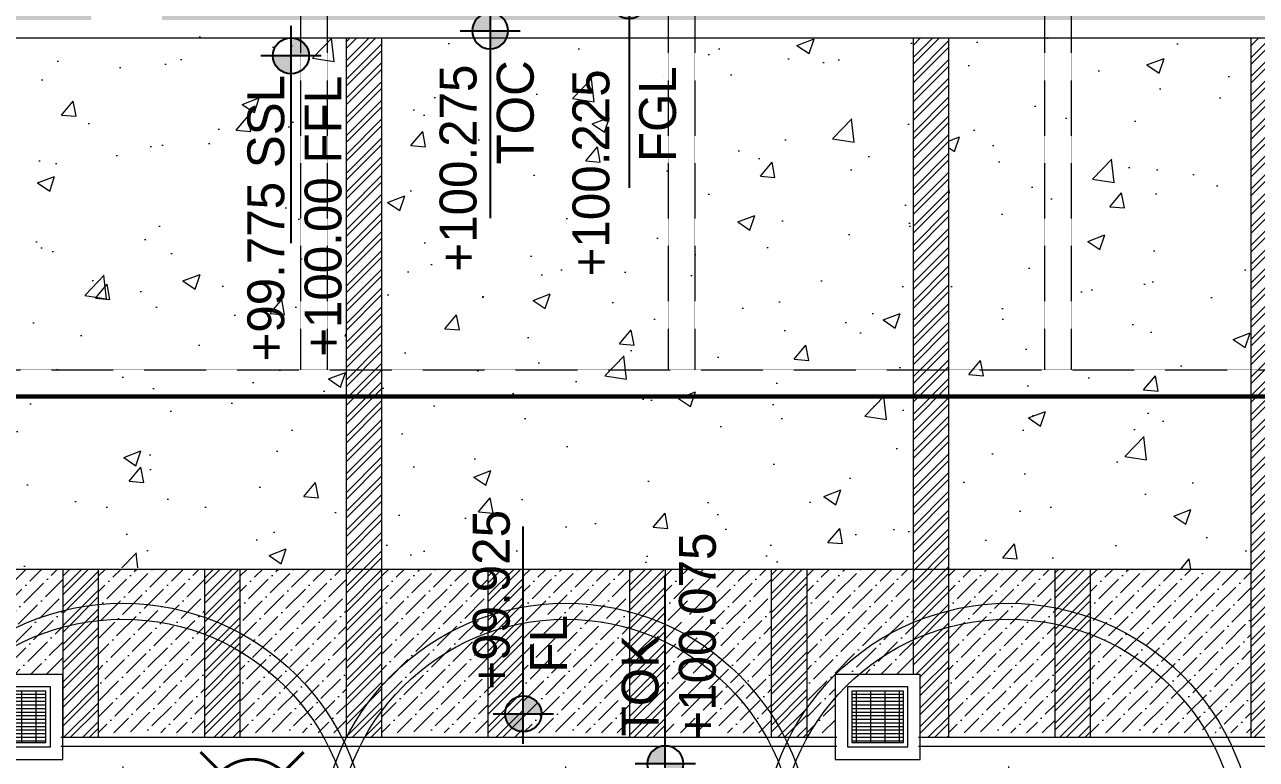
# Model space of a CAD drawing. Header units: millimetres. Extents: x 7964926 to 16080295, y -6277184 to -2986664.
# Drawn here: x 8137546 to 8151453, y -3147185 to -3138886 of the extents above; entities that cross this region are included whole.
import ezdxf

# ---------------------------------------------------------------- set-up
doc = ezdxf.new("R2010")
doc.units = ezdxf.units.MM
doc.header["$LTSCALE"] = 2000
doc.header["$MEASUREMENT"] = 0
for name, pattern in [('( Hidden )', [0.375, 0.25, -0.125]), ('1', [0, 0, 0]), ('HIDDEN', [0.375, 0.25, -0.125])]:
    doc.linetypes.add(name, pattern=pattern)
for name, color, linetype, lineweight in [('BASEMENT EDGE', 4, 'Continuous', 5), ('L - paving', 9, 'Continuous', 5), ('L- existing trees', 76, 'Continuous', 18), ('L-CHAMBERS', 50, 'Continuous', 5), ('L-ELE 1', 24, 'Continuous', 20), ('L-ELE 4', 27, 'Continuous', 9), ('L-HATCH-1', 9, 'Continuous', 5), ('L-kerb', 24, 'Continuous', 13), ('L-lights', 213, 'Continuous', 0), ('L-Paver 400x400', 250, '1', 13), ('L-SHRUBS', 96, 'Continuous', 18), ('STR-Podium Beam', 8, 'Continuous', 15), ('STR-Retaining Wall', 250, 'HIDDEN', 15)]:
    doc.layers.add(name, color=color, linetype=linetype, lineweight=lineweight)
doc.layers.add('L - proposed trees', color=74, linetype='Continuous')
doc.layers.add('L-FL', color=7, linetype='Continuous')
doc.styles.add('Century Gothic', font='GOTHIC.TTF')
doc.styles.get("Standard").update_dxf_attribs({"font": 'romans.shx', "width": 0.75})
pattern_1 = [(49.99999999999999, (0, 0), (1972.465502152072, -172.5683712021365), [206.25, -2268.75]), (355, (0, 0), (-381.56616743575, 2068.528367675033), [165, -1815]), (100.45144446, (164.37212275, -14.380696), (1590.899328499558, 1895.959975163731), [175.285528, -1928.140808]), (46.18420000000002, (0, 550), (2934.913659346824, -455.1780221809605), [309.3749999999999, -3403.125]), (96.63563549, (244.57604875, 512.06840575), (2570.320350604128, 2678.826152130014), [262.9284405, -2892.21284]), (351.1841639899999, (0, 550), (2570.320348900626, 2678.826150742473), [247.5, -2722.50000275]), (21, (275, 412.5), (1641.49439332577, -1107.201949329682), [206.25, -2268.75]), (326.0000000000001, (275, 412.5), (669.1171627843497, 1994.162623878846), [165, -1815]), (71.45144474, (411.7911985, 320.2331715), (2310.61153600742, 886.9606702174731), [175.2855225, -1928.140808]), (37.50000000000001, (0, 0), (33.43960212254934, 915.4580980361065), [0, -1793, 0, -1842.5, 0, -1821.875]), (7.499999999999999, (0, 0), (723.4412279659086, 1084.632207676491), [0, -1050.5, 0, -1751.75, 0, -694.375]), (327.5, (-613.25, 0), (1468.011699474125, -62.02589726954433), [0, -687.5, 0, -2145, 0, -2846.25]), (317.5, (-888.25, 0), (1603.761965691562, 275.2887014138738), [0, -893.75, 0, -1424.5, 0, -2021.25])]
pattern_2 = [(45, (0, 0), (-106.0660171779821, 106.0660171779821), []), (45, (0, 75), (-106.0660171779821, 106.0660171779821), [])]

# ---------------------------------------------------------------- blocks, each defined once
blk = doc.blocks.new('tree4 cg')
at = {"layer": 'L- existing trees'}
for p, q in [((-1329.067826276645, 1981.527579635615), (-1329.067826276645, 998.3188794304151)), ((-838.266431314405, 1461.837152149645), (-1819.869221238885, 1461.837152149645))]:
    blk.add_line(p, q, dxfattribs=at)
for centre, radius in [((-1329.442290809937, 1462.50471057964), 1542.0534387819), ((-1329.442290809937, 1462.50471057964), 1442.0534387819), ((-1329.067826276645, 1461.837152149645), 28.0860773833156)]:
    blk.add_circle(centre, radius, dxfattribs=at)
blk = doc.blocks.new('finish lvl')
h = blk.add_hatch(color=256)
edge = h.paths.add_edge_path()
edge.add_ellipse((0.03779312691722225, 0.003030802937928456), major_axis=(-0.030468540123942, 0.030468540123942), ratio=0.9999999999984531, start_angle=-45.0000000000443, end_angle=45.00000000010281)
edge.add_line((-0.005295895751714852, 0.003030802937701083), (0.03779312691722236, 0.003030802937701083))
edge.add_line((0.03779312691722225, 0.003030802937928456), (0.03779312691722225, 0.04611982560686556))
edge = h.paths.add_edge_path()
edge.add_ellipse((0.03779312691722225, 0.003030802937928456), major_axis=(-0.030468540123909, 0.030468540123909), ratio=0.9999999999995983, start_angle=134.9999999999885, end_angle=224.999999999953)
edge.add_line((0.0808821495866141, 0.003030802938383204), (0.03779312691767689, 0.003030802938383204))
edge.add_line((0.03779312691722225, 0.003030802937928456), (0.03779312691722225, -0.04005821973088135))
for p, q in [((0.03779312691676751, 0.07484584072017242), (0.03779312691722225, -0.06878423484386076)), ((-0.03402191086343009, 0.00303080293815583), (0.4857257542894331, 0.003030802937473709))]:
    blk.add_line(p, q)
blk.add_ellipse((0.037793126917677, 0.00303080293815583), major_axis=(-0.030468540123953, 0.030468540123953), ratio=0.9999999999978331, start_param=1.570796326794534, end_param=7.85398163397412)
at = {"layer": 'L-FL'}
for tag, p in [('%%P0.00', (0.1256311287966128, 0.03566715156830469)), ('FIN.LVL.', (0.1074625354408454, -0.1030079454646966))]:
    blk.add_attdef(tag, p, '', height=0.08000000000000004, dxfattribs=at)
blk = doc.blocks.new('cb 1')
at = {"layer": 'L-Paver 400x400', "true_color": 0x636466}
h = blk.add_hatch(dxfattribs=at)
h.set_pattern_fill('GRATE', color=251, scale=1300)
h.set_pattern_definition([(0, (0, 0), (0, 40.625), []), (90, (0, 0), (-162.5, 9.950255243072245e-15), [])])
h.paths.add_polyline_path([(8080577.548487278, -3139539.649760513), (8079997.548487278, -3139539.649760513), (8079997.548487278, -3140119.649760513), (8080577.548487278, -3140119.649760513)])
at = {"layer": 'L-CHAMBERS', "color": 8}
blk.add_lwpolyline([(8079807.548487278, -3140309.649760513), (8080767.548487278, -3140309.649760513), (8080767.548487278, -3139349.649760513), (8079807.548487278, -3139349.649760513)], close=True, dxfattribs=at)
at = {"layer": 'L-CHAMBERS', "color": 37}
for points in [[(8079947.548487278, -3140169.649760513), (8080627.548487278, -3140169.649760513), (8080627.548487278, -3139489.649760513), (8079947.548487278, -3139489.649760513)], [(8079997.548487278, -3140119.649760513), (8080577.548487278, -3140119.649760513), (8080577.548487278, -3139539.649760513), (8079997.548487278, -3139539.649760513)]]:
    blk.add_lwpolyline(points, close=True, dxfattribs=at)
blk = doc.blocks.new('PL')
at = {"layer": 'L-lights'}
h = blk.add_hatch(dxfattribs=at)
h.set_pattern_fill('ANSI31', color=256, scale=32.5, style=0)
h.set_pattern_definition([(45, (5.943405767538934e-11, 1.438422714272747e-11), (-72.96458098368686, 72.96458098368687), [])])
edge = h.paths.add_edge_path()
edge.add_arc((-1.980708930204855e-10, -4.792233276873503e-11), 358.6952379030135, 89.65216382012761, 276.0669623147895)
edge.add_arc((-2.005542398819671e-10, -4.804645570288812e-11), 358.6952379030137, 276.0669623147899, 449.6521638201272)
at = {"layer": 'L-lights', "const_width": 65}
for points in [[(1.270153404675511e-09, -1658.684768646848), (1.270153404675511e-09, 1658.684768646877)], [(1658.676649893507, -2.17758473526645), (-1658.692887400218, -2.17758473526645)]]:
    blk.add_lwpolyline(points, dxfattribs=at)
for points in [[(6.123636782694438, 1008.676649893462, 1.057607136263516), (106.6097079497425, -1003.045588763812, 0.9455306849885294)], [(2.177584735642948, 358.6886279476718, 1.057607136266735), (37.91075155247358, -356.686204682835, 0.945530684985646)]]:
    blk.add_lwpolyline(points, format="xyb", close=True, dxfattribs=at)

msp = doc.modelspace()

# ---------------------------------------------------------------- hatches: boundary and pattern name
at = {"layer": 'L - paving'}
h = msp.add_hatch(dxfattribs=at)
h.set_pattern_fill('AR-CONC', color=252, scale=275)
h.set_pattern_definition(pattern_1)
h.paths.add_polyline_path([(8141176.190326478, -3145013.000000002), (8141176.190326478, -3139013.000000002), (8135176.190326478, -3139034.966466622), (8135176.255722787, -3145034.966466622)])
h = msp.add_hatch(dxfattribs=at)
h.set_pattern_fill('AR-CONC', color=252, scale=275)
h.set_pattern_definition(pattern_1)
h.paths.add_polyline_path([(8147576.190326478, -3145013.000000001), (8147576.190326478, -3139013.000000001), (8141576.190326478, -3139034.966466621), (8141576.255722787, -3145034.966466621)])
h = msp.add_hatch(dxfattribs=at)
h.set_pattern_fill('AR-CONC', color=252, scale=275)
h.set_pattern_definition(pattern_1)
h.paths.add_polyline_path([(8151391.316827722, -3145034.96646662), (8151391.316827722, -3139034.96646662), (8147976.316827722, -3139034.966466618), (8147976.382224031, -3145034.966466617)])
h = msp.add_hatch(dxfattribs=at)
h.set_pattern_fill('ANSI36', color=37, scale=1000)
h.set_pattern_definition([(45, (11200.75532730576, 237.1422204403207), (66.29126073623884, 243.0679560328757), [312.5, -62.5, 0, -62.5])])
edge = h.paths.add_edge_path()
edge.add_line((8137016.190326478, -3146884.96646662), (8137016.190326477, -3146423.018176957))
edge.add_line((8137016.190326476, -3146224.96646662), (8137976.190326477, -3146224.96646662))
edge.add_line((8137976.190326478, -3146423.018176957), (8137976.190326478, -3145034.966466621))
edge.add_line((8137976.190326478, -3145034.966466621), (8136776.190326476, -3145034.966466621))
edge.add_line((8136776.190326475, -3145034.966466621), (8136776.190326477, -3146884.966466619))
edge.add_line((8136776.190326478, -3146884.96646662), (8137016.190326477, -3146884.96646662))
h = msp.add_hatch(dxfattribs=at)
h.set_pattern_fill('ANSI36', color=37, scale=1000)
h.set_pattern_definition([(45, (12800.75532730576, 237.1422204403207), (66.29126073623884, 243.0679560328757), [312.5, -62.5, 0, -62.5])])
h.paths.add_polyline_path([(8138376.190326482, -3146884.96646662), (8139576.190326478, -3146884.96646662), (8139576.190326478, -3145034.966466621), (8138376.190326475, -3145034.966466621)])
h = msp.add_hatch(dxfattribs=at)
h.set_pattern_fill('ANSI36', color=37, scale=1000)
h.set_pattern_definition([(45, (14400.75532730576, 237.1422204403207), (66.29126073623884, 243.0679560328757), [312.5, -62.5, 0, -62.5])])
h.paths.add_polyline_path([(8139976.190326482, -3146884.96646662), (8141176.190326478, -3146884.96646662), (8141176.190326478, -3145034.966466621), (8139976.190326475, -3145034.966466621)])
h = msp.add_hatch(dxfattribs=at)
h.set_pattern_fill('ANSI36', color=37, scale=1000)
h.set_pattern_definition([(45, (16000.75532730669, 237.1419974979945), (66.29126073623884, 243.0679560328757), [312.5, -62.5, 0, -62.5])])
h.paths.add_polyline_path([(8141576.190326482, -3146884.96646662), (8142776.190326482, -3146884.96646662), (8142776.190326478, -3145034.966689563), (8141576.190326476, -3145034.966689563)])
h = msp.add_hatch(dxfattribs=at)
h.set_pattern_fill('ANSI36', color=37, scale=1000)
h.set_pattern_definition([(45, (17600.88182855211, 237.1422204403207), (66.29126073623884, 243.0679560328757), [312.5, -62.5, 0, -62.5])])
h.paths.add_polyline_path([(8143176.316827726, -3146884.96646662), (8144376.316827726, -3146884.96646662), (8144376.316827724, -3145034.966466621), (8143176.316827722, -3145034.966466621)])
h = msp.add_hatch(dxfattribs=at)
h.set_pattern_fill('ANSI36', color=37, scale=1000)
h.set_pattern_definition([(45, (19200.88182855211, 237.1422204403207), (66.29126073623884, 243.0679560328757), [312.5, -62.5, 0, -62.5])])
h.paths.add_polyline_path([(8144776.316827727, -3146884.96646662), (8145976.316827726, -3146884.96646662), (8145976.316827724, -3145034.966466621), (8144776.316827722, -3145034.966466621)])
h = msp.add_hatch(dxfattribs=at)
h.set_pattern_fill('ANSI36', color=37, scale=1000)
h.set_pattern_definition([(45, (20800.88182855211, 237.1422204403207), (66.29126073623884, 243.0679560328757), [312.5, -62.5, 0, -62.5])])
edge = h.paths.add_edge_path()
edge.add_line((8146696.601104375, -3146884.96646662), (8146696.601104375, -3146224.96646662))
edge.add_line((8146696.601104375, -3146224.96646662), (8147576.316827725, -3146224.96646662))
edge.add_line((8147576.316827724, -3146424.966466621), (8147576.316827724, -3145034.966466621))
edge.add_line((8147576.316827724, -3145034.966466621), (8146376.316827722, -3145034.966466621))
edge.add_line((8146376.316827722, -3145034.966466621), (8146376.316827726, -3146884.96646662))
edge.add_line((8146376.316827726, -3146884.96646662), (8146696.601104374, -3146884.96646662))
h = msp.add_hatch(dxfattribs=at)
h.set_pattern_fill('ANSI36', color=37, scale=1000)
h.set_pattern_definition([(45, (22400.88182855304, 237.142220441252), (66.29126073623884, 243.0679560328757), [312.5, -62.5, 0, -62.5])])
h.paths.add_polyline_path([(8147976.316827729, -3146884.96646662), (8149176.316827726, -3146884.96646662), (8149176.316827726, -3145034.96646662), (8147976.316827722, -3145034.96646662)])
h = msp.add_hatch(dxfattribs=at)
h.set_pattern_fill('ANSI36', color=37, scale=1000)
h.set_pattern_definition([(45, (24000.88182855304, 237.142220441252), (66.29126073623884, 243.0679560328757), [312.5, -62.5, 0, -62.5])])
h.paths.add_polyline_path([(8149576.316827729, -3146884.96646662), (8151391.316827726, -3146884.966466621), (8151391.316827722, -3145034.96646662), (8149576.316827722, -3145034.96646662)])
at = {"layer": 'L-HATCH-1'}
h = msp.add_hatch(dxfattribs=at)
h.set_pattern_fill('STEEL', color=26, scale=1200)
h.set_pattern_definition(pattern_2)
h.paths.add_polyline_path([(8141576.190326478, -3139034.96646662), (8141176.190326478, -3139034.966466619), (8141176.323015382, -3146934.966466621), (8141576.323015382, -3146934.966466621)])
h = msp.add_hatch(dxfattribs=at)
h.set_pattern_fill('STEEL', color=26, scale=1200)
h.set_pattern_definition(pattern_2)
h.paths.add_polyline_path([(8147656.73379328, -3146224.96646662), (8147656.733793279, -3146934.96646662), (8147976.449516627, -3146934.96646662), (8147976.449516628, -3139034.96646662), (8147576.449516628, -3139034.966466619), (8147576.449516627, -3146224.96646662)])
h = msp.add_hatch(dxfattribs=at)
h.set_pattern_fill('STEEL', color=26, scale=1200)
h.set_pattern_definition(pattern_2)
h.paths.add_polyline_path([(8151791.449516629, -3139034.96646662), (8151391.449516628, -3139034.96646662), (8151391.449516628, -3146934.96646662), (8151791.449516628, -3146934.96646662)])
h = msp.add_hatch(dxfattribs=at)
h.set_pattern_fill('STEEL', color=26, scale=1200)
h.set_pattern_definition(pattern_2)
h.paths.add_polyline_path([(8138376.323015385, -3145034.96646662), (8137976.323015385, -3145034.96646662), (8137976.323015384, -3146934.96646662), (8138376.323015384, -3146934.96646662)])
h = msp.add_hatch(dxfattribs=at)
h.set_pattern_fill('STEEL', color=26, scale=1200)
h.set_pattern_definition(pattern_2)
h.paths.add_polyline_path([(8139976.323015385, -3145034.96646662), (8139576.323015385, -3145034.96646662), (8139576.323015384, -3146934.96646662), (8139976.323015384, -3146934.96646662)])
h = msp.add_hatch(dxfattribs=at)
h.set_pattern_fill('STEEL', color=26, scale=1200)
h.set_pattern_definition(pattern_2)
h.paths.add_polyline_path([(8143176.323015385, -3145034.96646662), (8142776.323015385, -3145034.96646662), (8142776.323015384, -3146934.96646662), (8143176.323015384, -3146934.96646662)])
h = msp.add_hatch(dxfattribs=at)
h.set_pattern_fill('STEEL', color=26, scale=1200)
h.set_pattern_definition(pattern_2)
h.paths.add_polyline_path([(8144776.449516631, -3145034.96646662), (8144376.449516631, -3145034.96646662), (8144376.44951663, -3146934.96646662), (8144776.44951663, -3146934.96646662)])
h = msp.add_hatch(dxfattribs=at)
h.set_pattern_fill('STEEL', color=26, scale=1200)
h.set_pattern_definition(pattern_2)
h.paths.add_polyline_path([(8146376.449516631, -3145034.96646662), (8145976.449516631, -3145034.96646662), (8145976.44951663, -3146934.96646662), (8146376.44951663, -3146934.96646662)])
h = msp.add_hatch(dxfattribs=at)
h.set_pattern_fill('STEEL', color=26, scale=1200)
h.set_pattern_definition(pattern_2)
h.paths.add_polyline_path([(8149576.449516633, -3145034.96646662), (8149176.449516633, -3145034.96646662), (8149176.449516632, -3146934.96646662), (8149576.449516632, -3146934.96646662)])
at = {"layer": 'L-SHRUBS'}
h = msp.add_hatch(dxfattribs=at)
h.set_pattern_fill('GRASS', color=256, scale=200)
h.set_pattern_definition([(90, (0, 0), (-141.4213562, 141.4213562), [37.5, -245.3427126]), (45, (0, 0), (-141.4213562373095, 141.4213562373095), [37.5, -162.5]), (135, (0, 0), (-141.4213562373095, -141.4213562373095), [37.5, -162.5])])
h.paths.add_polyline_path([(8138297.802932838, -3138834.966466621), (8139097.802932836, -3138834.966466621), (8139097.802932836, -3138314.966466621), (8138297.802932838, -3138314.966466621)], flags=17)
edge = h.paths.add_edge_path()
edge.add_arc((8131487.941204141, -3138133.839949165), 794.3176598312729, 190.9679313982141, 298.03291581025553, ccw=False)
edge.add_arc((8131487.94120582, -3138133.839957842), 794.3176598305531, 190.9679307607101, 298.0329171423803)
edge.add_line((8131861.253626471, -3138834.96646662), (8151974.741020129, -3138834.96646662))
edge.add_line((8151974.741020129, -3138834.96646662), (8151974.741020129, -3138409.964895028))
edge.add_line((8151974.741020129, -3138409.964895028), (8130799.415597391, -3138409.965770769))
edge.add_arc((8132010.013566937, -3136924.330171246), 1916.418685579918, 230.8244861270405, 265.5479976046821)
h.paths.add_polyline_path([(8160841.67282026, -3134822.165058842), (8160041.672820261, -3134822.165058842), (8160041.672820261, -3134022.165058842), (8160841.672820258, -3134022.165058842)], flags=16)
edge = h.paths.add_edge_path()
edge.add_arc((8159586.253626465, -3136534.966466617), 2300.000000000243, 270.0000449886278, 359.9999999999072)
edge.add_line((8161886.253626466, -3136534.966466621), (8161886.253626468, -3127603.958694183))
edge.add_line((8161886.253626468, -3127603.958694183), (8160862.632688902, -3127603.958694183))
edge.add_line((8160862.632688902, -3127603.958694183), (8160862.632688902, -3128263.958694183))
edge.add_line((8160862.632688902, -3128263.958694183), (8160062.632688905, -3128263.958694184))
edge.add_line((8160062.632688905, -3128263.958694184), (8160062.632688904, -3127603.958694183))
edge.add_line((8160062.632688904, -3127603.958694183), (8153561.253626473, -3127603.958694185))
edge.add_line((8153561.253626473, -3127603.958694185), (8153561.253626473, -3125909.965291601))
edge.add_line((8153561.253626473, -3125909.965291601), (8152811.253626473, -3125909.9652916))
edge.add_line((8152811.253626473, -3125909.9652916), (8152811.253626473, -3125209.9652916))
edge.add_line((8152811.253626473, -3125209.9652916), (8152806.351444778, -3125209.9652916))
edge.add_line((8152806.351444778, -3125209.9652916), (8152806.351444777, -3126003.627777384))
edge.add_line((8152806.351444777, -3126003.627777384), (8152006.351444781, -3126003.627777384))
edge.add_line((8152006.351444781, -3126003.627777384), (8152006.35146542, -3125334.965910795))
edge.add_line((8152006.35146542, -3125334.965910795), (8146236.117130095, -3125334.979717472))
edge.add_line((8146236.117130095, -3125334.979717472), (8146236.117109454, -3126284.972144156))
edge.add_line((8146236.117109454, -3126284.972144156), (8151136.026061631, -3126284.958337268))
edge.add_line((8151136.026061631, -3126284.958337268), (8151136.089312258, -3128709.96524072))
edge.add_line((8151136.089312258, -3128709.96524072), (8154636.19037585, -3128709.96524072))
edge.add_line((8154636.19037585, -3128709.96524072), (8154636.158750542, -3129609.965332882))
edge.add_line((8154636.158750542, -3129609.965332882), (8159211.222001158, -3129609.965332883))
edge.add_line((8159211.222001158, -3129609.965332883), (8159211.253626466, -3130634.965291602))
edge.add_line((8159211.253626466, -3130634.965291602), (8159036.256720354, -3130634.962834333))
edge.add_line((8159036.256720354, -3130634.962834333), (8159036.256720354, -3137384.962834334))
edge.add_line((8159036.256720354, -3137384.962834334), (8159211.253626466, -3137384.96646662))
edge.add_line((8159211.253626466, -3137384.96646662), (8159211.253626473, -3138409.965199811))
edge.add_line((8159211.253626473, -3138409.965199811), (8152775.14990015, -3138409.965465987))
edge.add_line((8152775.14990015, -3138409.965465987), (8152775.14990015, -3138834.96646662))
edge.add_line((8152775.14990015, -3138834.96646662), (8159586.255432425, -3138834.966466618))

# ---------------------------------------------------------------- linework, layer by layer
at = {"layer": 'BASEMENT EDGE', "color": 2, "linetype": '( Hidden )', "ltscale": 0.01, "const_width": 50}
msp.add_lwpolyline([(7981805.827278946, -3086059.967953469), (7976491.006109476, -3129797.46565373), (7978510.206521805, -3129797.46565373), (7978510.206521805, -3137797.465291389), (7982586.190326475, -3137797.465291393), (7982586.190326475, -3145584.965291392), (8038276.190326475, -3145584.965291392), (8038276.190326475, -3143084.965291393), (8166136.190326478, -3143084.965291393), (8166136.191441908, -3086059.965282003)], close=True, dxfattribs=at)
at = {"layer": 'L-ELE 1'}
msp.add_line((8131776.239920398, -3139034.96646662), (8159586.253626466, -3139034.96646662), dxfattribs=at)
at = {"layer": 'L-ELE 4'}
for p, q in [((8141176.190326478, -3139034.96646662), (8141176.190326475, -3146934.96646662)), ((8141576.190326478, -3139034.96646662), (8141576.190326477, -3146934.96646662)), ((8147576.316827722, -3139034.96646662), (8147576.316827721, -3146224.96646662)), ((8147976.316827722, -3139034.96646662), (8147976.316827723, -3146934.96646662)), ((8151391.316827722, -3139034.96646662), (8151391.316827722, -3145284.966243678)), ((8125576.190326478, -3145034.96646662), (8151391.316827722, -3145034.96646662))]:
    msp.add_line(p, q, dxfattribs=at)
at = {"layer": 'L-ELE 4', "color": 2, "linetype": '( Hidden )', "ltscale": 0.01, "const_width": 50}
msp.add_lwpolyline([(7981805.827280783, -3086059.967953469), (7976491.006111314, -3129797.46565373), (7978510.206523643, -3129797.46565373), (7978510.206523643, -3137797.465291389), (7982586.190328312, -3137797.465291393), (7982586.190328312, -3145584.965291392), (8038276.190328312, -3145584.965291392), (8038276.190328312, -3143084.965291393), (8166136.190328316, -3143084.965291393), (8166136.191443746, -3086059.965282003)], close=True, dxfattribs=at)
at = {"layer": 'L-ELE 4'}
for points in [[(8137976.190326478, -3145034.96646662), (8137976.190326478, -3146934.96646662)], [(8138376.190326478, -3145034.96646662), (8138376.190326478, -3146934.96646662)], [(8139576.190326478, -3145034.96646662), (8139576.190326478, -3146934.96646662)], [(8139976.190326478, -3145034.96646662), (8139976.190326478, -3146934.96646662)], [(8142776.190326478, -3145034.966689562), (8142776.190326478, -3146934.96646662)], [(8143176.190326478, -3145034.966689562), (8143176.190326478, -3146934.96646662)], [(8144376.316827724, -3145034.96646662), (8144376.316827724, -3146934.96646662)], [(8144776.316827724, -3145034.96646662), (8144776.316827724, -3146934.96646662)], [(8145976.316827724, -3145034.96646662), (8145976.316827724, -3146934.96646662)], [(8146376.316827724, -3145034.96646662), (8146376.316827724, -3146934.96646662)], [(8149176.316827726, -3145034.96646662), (8149176.316827726, -3146934.96646662)], [(8149576.316827726, -3145034.96646662), (8149576.316827726, -3146934.96646662)], [(8151391.316827722, -3145284.966243678), (8151391.316827722, -3146934.96646662)]]:
    msp.add_lwpolyline(points, dxfattribs=at)
at = {"layer": 'L-kerb', "color": 8}
for p, q in [((8137956.332688022, -3146934.96646662), (8146716.478088018, -3146934.96646662)), ((8147636.743465919, -3146934.96646662), (8151994.975736674, -3146934.96646662))]:
    msp.add_line(p, q, dxfattribs=at)
at = {"layer": 'L-kerb'}
for p, q in [((8137956.3340859, -3147034.96646662), (8146716.479485895, -3147034.96646662)), ((8147636.744863797, -3147034.96646662), (8151994.975736674, -3147034.96646662))]:
    msp.add_line(p, q, dxfattribs=at)
at = {"layer": 'STR-Podium Beam', "linetype": 'HIDDEN', "lineweight": 5, "ltscale": 0.005}
for p, q in [((8140661.057686951, -3138284.965240725), (8140661.057686951, -3142784.965240727)), ((8140661.057686951, -3138284.965240725), (8140661.057686951, -3142784.965240727)), ((8140961.057686951, -3138284.965240725), (8140961.057686951, -3142784.965240727)), ((8140961.057686951, -3138284.965240725), (8140961.057686951, -3142784.965240727)), ((8144811.057686951, -3138284.965240722), (8144811.057686951, -3142784.965240726)), ((8144811.057686951, -3138284.965240722), (8144811.057686951, -3142784.965240726)), ((8145111.057686951, -3138284.965240723), (8145111.057686951, -3142784.965240726)), ((8145111.057686951, -3138284.965240723), (8145111.057686951, -3142784.965240726)), ((8149061.057686953, -3138284.965240722), (8149061.057686953, -3142784.965240723)), ((8149061.057686953, -3138284.965240722), (8149061.057686953, -3142784.965240723)), ((8149361.057686953, -3138284.965240722), (8149361.057686953, -3142784.965240723)), ((8149361.057686953, -3138284.965240722), (8149361.057686953, -3142784.965240723))]:
    msp.add_line(p, q, dxfattribs=at)
at = {"layer": 'STR-Retaining Wall', "linetype": 'HIDDEN', "ltscale": 0.005}
msp.add_line((8122813.517741758, -3142784.965240726), (8165836.057686951, -3142784.965240726), dxfattribs=at)
msp.add_line((8122813.517741758, -3142784.965240726), (8165836.057686951, -3142784.965240726), dxfattribs=at)
at = {"layer": 'STR-Retaining Wall', "linetype": 'Continuous'}
msp.add_lwpolyline([(8122797.737014161, -3086059.965240727), (8166136.057686951, -3086059.965240727), (8166136.057686951, -3143084.965240725), (8122813.517741758, -3143084.965240757)], dxfattribs=at)
msp.add_lwpolyline([(8122797.737014161, -3086059.965240727), (8166136.057686951, -3086059.965240727), (8166136.057686951, -3143084.965240725), (8122813.517741758, -3143084.965240757)], dxfattribs=at)

# ---------------------------------------------------------------- block references
at = {"layer": 'L - proposed trees', "color": 1, "xscale": 1.8, "yscale": 1.8, "zscale": 1.8}
for p in [(8141046.37209652, -3150830.30688347), (8146046.498597763, -3150830.30688347), (8151046.498597763, -3150830.306660528)]:
    msp.add_blockref('tree4 cg', p, dxfattribs=at)
at = {"layer": 'L-CHAMBERS', "color": 8}
for p in [(57208.77452810481, -6875.316706106532), (66889.18530600145, -6875.316706106532)]:
    msp.add_blockref('cb 1', p, dxfattribs=at)
at = {"layer": 'L-FL', "ltscale": 0.5}
ref = msp.add_blockref('finish lvl', (8144383.959842327, -3138432.404767337), dxfattribs=dict(at, xscale=-4725.606725105103, yscale=4725.606725105103, zscale=4725.606725105103, rotation=89.99978946303173))
ref.add_attrib('FIN.LVL.', 'FGL', (8144900.174666389, -3140438.812058209, 1.815885305421428e-06), dxfattribs={"ltscale": 0.5, "height": 416.5668000038458, "rotation": 89.9997895554684, "style": 'Century Gothic'})
ref.add_attrib('%%P0.00', '+100.225', (8144147.830849038, -3141729.722754789), dxfattribs={"ltscale": 0.5, "height": 416.5668000038458, "rotation": 89.9997895554684, "style": 'Century Gothic'})
ref = msp.add_blockref('finish lvl', (8142815.454415384, -3138776.904502252), dxfattribs=dict(at, xscale=-4725.606725105103, yscale=4725.606725105103, zscale=4725.606725105103, rotation=90.0002105369473))
ref.add_attrib('FIN.LVL.', 'TOC', (8143293.52520869, -3140464.751473388, 1.815885305421428e-06), dxfattribs={"ltscale": 0.5, "height": 416.5668000038458, "rotation": 90.00021057259767, "style": 'Century Gothic'})
ref.add_attrib('%%P0.00', '+100.275', (8142647.675542257, -3141675.853835578), dxfattribs={"ltscale": 0.5, "height": 416.5668000038458, "rotation": 90.00021057259767, "style": 'Century Gothic'})
ref = msp.add_blockref('finish lvl', (8140538.468932044, -3139059.711594876), dxfattribs=dict(at, xscale=4725.606725105103, yscale=4725.606725105103, zscale=4725.606725105103, rotation=270.0002105369683))
ref.add_attrib('FIN.LVL.', '+99.775 SSL', (8140476.984486459, -3142691.066971992, 1.815885305421428e-06), dxfattribs={"ltscale": 0.5, "height": 416.5668000038458, "rotation": 90.00021057259767, "style": 'Century Gothic'})
ref.add_attrib('%%P0.00', '+100.00 FFL', (8141122.838409901, -3142638.30488112), dxfattribs={"ltscale": 0.5, "height": 416.5668000038458, "rotation": 90.00021057259767, "style": 'Century Gothic'})
ref = msp.add_blockref('finish lvl', (8143190.514680151, -3146848.370144698), dxfattribs=dict(at, xscale=4725.606725105103, yscale=4725.606725105103, zscale=4725.606725105103, rotation=90.00021053696821))
ref.add_attrib('FIN.LVL.', ' FL', (8143668.577475026, -3146359.529742602, 1.815885305421428e-06), dxfattribs={"ltscale": 0.5, "height": 416.5668000038458, "rotation": 90.0002105725977, "style": 'Century Gothic'})
ref.add_attrib('%%P0.00', '+99.925', (8143022.723496823, -3146396.999782348), dxfattribs={"ltscale": 0.5, "height": 416.5668000038458, "rotation": 90.0002105725977, "style": 'Century Gothic'})
ref = msp.add_blockref('finish lvl', (8144765.176960993, -3147413.595402092), dxfattribs=dict(at, xscale=-4725.606725105103, yscale=4725.606725105103, zscale=4725.606725105103, rotation=269.999789463032))
ref.add_attrib('FIN.LVL.', 'TOK', (8144703.680966663, -3146924.756530104, 1.815885305421428e-06), dxfattribs={"ltscale": 0.5, "height": 416.5668000038458, "rotation": 89.99978955546835, "style": 'Century Gothic'})
ref.add_attrib('%%P0.00', '+100.075', (8145349.534946299, -3146962.226569851), dxfattribs={"ltscale": 0.5, "height": 416.5668000038458, "rotation": 89.99978955546835, "style": 'Century Gothic'})
at = {"layer": 'L-lights', "color": 6, "xscale": 0.497007000161001, "yscale": 0.497007000161001, "zscale": 0.497007000161001, "rotation": 135.0000000000014}
msp.add_blockref('PL', (8140112.852751079, -3147684.96646662, -4.060885450701362e-05), dxfattribs=at)

doc.saveas('drawing.dxf')
